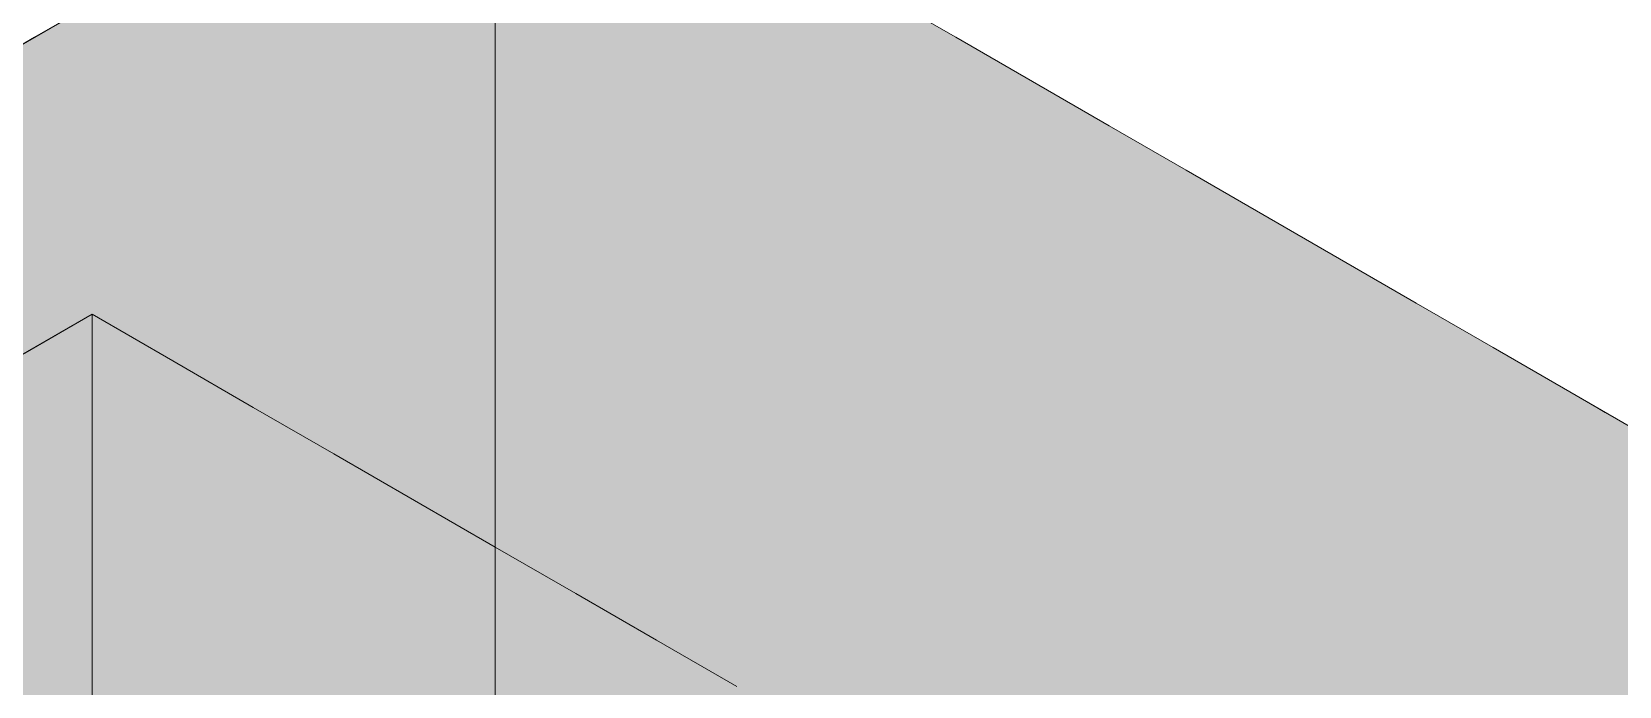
# Model space of a CAD drawing. Header units: metres. Extents: x 349021 to 349543, y 9281040 to 9281959.
# Drawn here: x 349202.922 to 349203.434, y 9281044.95 to 9281045.161 of the extents above; entities that cross this region are included whole.
import ezdxf

# ---------------------------------------------------------------- set-up
doc = ezdxf.new("R2010")
doc.units = ezdxf.units.M
doc.header["$LTSCALE"] = 0.25
doc.layers.add('ISO-3D', color=7, linetype='CONTINUOUS', lineweight=13)
doc.layers.add('ISO-3D-ARISTAS', color=250, linetype='CONTINUOUS', lineweight=13)

msp = doc.modelspace()

# ---------------------------------------------------------------- linework, layer by layer
at = {"layer": 'ISO-3D', "true_color": 0x8e8d88}
for points in [[(349202.98519, 9281045.17), (349202.96354, 9281045.1575), (349202.98519, 9281045.195), (349202.96354, 9281045.1825)], [(349203.02849, 9281045.17), (349203.00684, 9281045.1575), (349203.02849, 9281045.195), (349203.00684, 9281045.1825)], [(349203.07179, 9281045.17), (349203.05014, 9281045.1575), (349203.07179, 9281045.195), (349203.05014, 9281045.1825)], [(349202.96354, 9281045.1575), (349202.94189, 9281045.145), (349202.96354, 9281045.1825), (349202.94189, 9281045.17)], [(349203.00684, 9281045.1575), (349202.98519, 9281045.145), (349203.00684, 9281045.1825), (349202.98519, 9281045.17)], [(349203.05014, 9281045.1575), (349203.02849, 9281045.145), (349203.05014, 9281045.1825), (349203.02849, 9281045.17)], [(349202.94189, 9281045.145), (349202.91623, 9281045.13019), (349202.94189, 9281045.17), (349202.91623, 9281045.15519)], [(349202.98519, 9281045.145), (349202.96354, 9281045.1325), (349202.98519, 9281045.17), (349202.96354, 9281045.1575)], [(349203.02849, 9281045.145), (349203.00684, 9281045.1325), (349203.02849, 9281045.17), (349203.00684, 9281045.1575)], [(349203.07179, 9281045.145), (349203.05014, 9281045.1325), (349203.07179, 9281045.17), (349203.05014, 9281045.1575)], [(349202.96354, 9281045.1325), (349202.94189, 9281045.12), (349202.96354, 9281045.1575), (349202.94189, 9281045.145)], [(349203.00684, 9281045.1325), (349202.98519, 9281045.12), (349203.00684, 9281045.1575), (349202.98519, 9281045.145)], [(349203.05014, 9281045.1325), (349203.02849, 9281045.12), (349203.05014, 9281045.1575), (349203.02849, 9281045.145)], [(349202.94189, 9281045.12), (349202.91623, 9281045.10519), (349202.94189, 9281045.145), (349202.91623, 9281045.13019)], [(349202.98519, 9281045.12), (349202.96354, 9281045.1075), (349202.98519, 9281045.145), (349202.96354, 9281045.1325)], [(349203.02849, 9281045.12), (349203.00684, 9281045.1075), (349203.02849, 9281045.145), (349203.00684, 9281045.1325)], [(349203.07179, 9281045.11605), (349203.05014, 9281045.10355), (349203.07179, 9281045.145), (349203.05014, 9281045.1325)], [(349202.96354, 9281045.1075), (349202.94189, 9281045.095), (349202.96354, 9281045.1325), (349202.94189, 9281045.12)], [(349203.00684, 9281045.1075), (349202.98519, 9281045.095), (349203.00684, 9281045.1325), (349202.98519, 9281045.12)], [(349203.05014, 9281045.10355), (349203.02849, 9281045.09105), (349203.05014, 9281045.1325), (349203.02849, 9281045.12)], [(349202.94189, 9281045.095), (349202.91623, 9281045.08019), (349202.94189, 9281045.12), (349202.91623, 9281045.10519)], [(349202.98519, 9281045.095), (349202.96354, 9281045.0825), (349202.98519, 9281045.12), (349202.96354, 9281045.1075)], [(349203.02849, 9281045.09105), (349203.00684, 9281045.07855), (349203.02849, 9281045.12), (349203.00684, 9281045.1075)], [(349203.07179, 9281045.08711), (349203.05014, 9281045.07461), (349203.07179, 9281045.11605), (349203.05014, 9281045.10355)], [(349202.96354, 9281045.0825), (349202.94189, 9281045.07), (349202.96354, 9281045.1075), (349202.94189, 9281045.095)], [(349203.00684, 9281045.07855), (349202.98519, 9281045.06605), (349203.00684, 9281045.1075), (349202.98519, 9281045.095)], [(349203.05014, 9281045.07461), (349203.02849, 9281045.06211), (349203.05014, 9281045.10355), (349203.02849, 9281045.09105)], [(349202.94189, 9281045.07), (349202.91623, 9281045.05519), (349202.94189, 9281045.095), (349202.91623, 9281045.08019)], [(349202.98519, 9281045.06605), (349202.96354, 9281045.05355), (349202.98519, 9281045.095), (349202.96354, 9281045.0825)], [(349203.02849, 9281045.06211), (349203.00684, 9281045.04961), (349203.02849, 9281045.09105), (349203.00684, 9281045.07855)], [(349203.07179, 9281045.05816), (349203.05014, 9281045.04566), (349203.07179, 9281045.08711), (349203.05014, 9281045.07461)], [(349202.96354, 9281045.05355), (349202.94189, 9281045.04105), (349202.96354, 9281045.0825), (349202.94189, 9281045.07)], [(349203.00684, 9281045.04961), (349202.98519, 9281045.03711), (349203.00684, 9281045.07855), (349202.98519, 9281045.06605)], [(349203.05014, 9281045.04566), (349203.02849, 9281045.03316), (349203.05014, 9281045.07461), (349203.02849, 9281045.06211)], [(349202.98519, 9281045.03711), (349202.96354, 9281045.02461), (349202.98519, 9281045.06605), (349202.96354, 9281045.05355)], [(349203.02849, 9281045.03316), (349203.00684, 9281045.02066), (349203.02849, 9281045.06211), (349203.00684, 9281045.04961)], [(349203.07179, 9281045.02921), (349203.05014, 9281045.01671), (349203.07179, 9281045.05816), (349203.05014, 9281045.04566)], [(349202.96354, 9281045.02461), (349202.94189, 9281045.01211), (349202.96354, 9281045.05355), (349202.94189, 9281045.04105)], [(349203.00684, 9281045.02066), (349202.98519, 9281045.00816), (349203.00684, 9281045.04961), (349202.98519, 9281045.03711)], [(349203.05014, 9281045.01671), (349203.02849, 9281045.00421), (349203.05014, 9281045.04566), (349203.02849, 9281045.03316)], [(349202.98519, 9281045.00816), (349202.96354, 9281044.99566), (349202.98519, 9281045.03711), (349202.96354, 9281045.02461)], [(349203.02849, 9281045.00421), (349203.00684, 9281044.99171), (349203.02849, 9281045.03316), (349203.00684, 9281045.02066)], [(349203.07179, 9281045.00026), (349203.05014, 9281044.98776), (349203.07179, 9281045.02921), (349203.05014, 9281045.01671)], [(349202.96354, 9281044.99566), (349202.94189, 9281044.98316), (349202.96354, 9281045.02461), (349202.94189, 9281045.01211)], [(349203.00684, 9281044.99171), (349202.98519, 9281044.97921), (349203.00684, 9281045.02066), (349202.98519, 9281045.00816)], [(349203.05014, 9281044.98776), (349203.02849, 9281044.97526), (349203.05014, 9281045.01671), (349203.02849, 9281045.00421)], [(349202.98519, 9281044.97921), (349202.96354, 9281044.96671), (349202.98519, 9281045.00816), (349202.96354, 9281044.99566)], [(349203.02849, 9281044.97526), (349203.00684, 9281044.96276), (349203.02849, 9281045.00421), (349203.00684, 9281044.99171)], [(349203.07179, 9281044.97132), (349203.05014, 9281044.95882), (349203.07179, 9281045.00026), (349203.05014, 9281044.98776)], [(349202.96354, 9281044.96671), (349202.94189, 9281044.95421), (349202.96354, 9281044.99566), (349202.94189, 9281044.98316)], [(349203.00684, 9281044.96276), (349202.98519, 9281044.95026), (349203.00684, 9281044.99171), (349202.98519, 9281044.97921)], [(349203.05014, 9281044.95882), (349203.02849, 9281044.94632), (349203.05014, 9281044.98776), (349203.02849, 9281044.97526)], [(349202.98519, 9281044.95026), (349202.96354, 9281044.93776), (349202.98519, 9281044.97921), (349202.96354, 9281044.96671)], [(349203.02849, 9281044.94632), (349203.00684, 9281044.93382), (349203.02849, 9281044.97526), (349203.00684, 9281044.96276)], [(349203.07179, 9281044.94237), (349203.05014, 9281044.92987), (349203.07179, 9281044.97132), (349203.05014, 9281044.95882)], [(349202.96354, 9281044.93776), (349202.94189, 9281044.92526), (349202.96354, 9281044.96671), (349202.94189, 9281044.95421)], [(349203.00684, 9281044.93382), (349202.98519, 9281044.92132), (349203.00684, 9281044.96276), (349202.98519, 9281044.95026)], [(349203.05014, 9281044.92987), (349203.02849, 9281044.91737), (349203.05014, 9281044.95882), (349203.02849, 9281044.94632)], [(349202.98519, 9281044.92132), (349202.96354, 9281044.90882), (349202.98519, 9281044.95026), (349202.96354, 9281044.93776)]]:
    msp.add_solid(points, dxfattribs=at)
at = {"layer": 'ISO-3D', "true_color": 0x9e9d98}
for points in [[(349203.09654, 9281045.15571), (349203.07179, 9281045.17), (349203.09654, 9281045.18071), (349203.07179, 9281045.195)], [(349203.14603, 9281045.15214), (349203.12128, 9281045.16643), (349203.14603, 9281045.17714), (349203.12128, 9281045.19143)], [(349203.19551, 9281045.14857), (349203.17077, 9281045.16286), (349203.19551, 9281045.17357), (349203.17077, 9281045.18786)], [(349203.12128, 9281045.14143), (349203.09654, 9281045.15571), (349203.12128, 9281045.16643), (349203.09654, 9281045.18071)], [(349203.17077, 9281045.13786), (349203.14603, 9281045.15214), (349203.17077, 9281045.16286), (349203.14603, 9281045.17714)], [(349203.09654, 9281045.13071), (349203.07179, 9281045.145), (349203.09654, 9281045.15571), (349203.07179, 9281045.17)], [(349203.22026, 9281045.13429), (349203.19551, 9281045.14857), (349203.22026, 9281045.15929), (349203.19551, 9281045.17357)], [(349203.14603, 9281045.12714), (349203.12128, 9281045.14143), (349203.14603, 9281045.15214), (349203.12128, 9281045.16643)], [(349203.19551, 9281045.12357), (349203.17077, 9281045.13786), (349203.19551, 9281045.14857), (349203.17077, 9281045.16286)], [(349203.245, 9281045.12), (349203.22026, 9281045.13429), (349203.245, 9281045.145), (349203.22026, 9281045.15929)], [(349203.12128, 9281045.11643), (349203.09654, 9281045.13071), (349203.12128, 9281045.14143), (349203.09654, 9281045.15571)], [(349203.17077, 9281045.11286), (349203.14603, 9281045.12714), (349203.17077, 9281045.13786), (349203.14603, 9281045.15214)], [(349203.22026, 9281045.10929), (349203.19551, 9281045.12357), (349203.22026, 9281045.13429), (349203.19551, 9281045.14857)], [(349203.09654, 9281045.10177), (349203.07179, 9281045.11605), (349203.09654, 9281045.13071), (349203.07179, 9281045.145)], [(349203.26974, 9281045.10571), (349203.245, 9281045.12), (349203.26974, 9281045.13071), (349203.245, 9281045.145)], [(349203.14603, 9281045.10214), (349203.12128, 9281045.11643), (349203.14603, 9281045.12714), (349203.12128, 9281045.14143)], [(349203.19551, 9281045.09857), (349203.17077, 9281045.11286), (349203.19551, 9281045.12357), (349203.17077, 9281045.13786)], [(349203.245, 9281045.095), (349203.22026, 9281045.10929), (349203.245, 9281045.12), (349203.22026, 9281045.13429)], [(349203.12128, 9281045.08748), (349203.09654, 9281045.10177), (349203.12128, 9281045.11643), (349203.09654, 9281045.13071)], [(349203.29449, 9281045.09143), (349203.26974, 9281045.10571), (349203.29449, 9281045.11643), (349203.26974, 9281045.13071)], [(349203.17077, 9281045.08786), (349203.14603, 9281045.10214), (349203.17077, 9281045.11286), (349203.14603, 9281045.12714)], [(349203.22026, 9281045.08429), (349203.19551, 9281045.09857), (349203.22026, 9281045.10929), (349203.19551, 9281045.12357)], [(349203.26974, 9281045.08071), (349203.245, 9281045.095), (349203.26974, 9281045.10571), (349203.245, 9281045.12)], [(349203.09654, 9281045.07282), (349203.07179, 9281045.08711), (349203.09654, 9281045.10177), (349203.07179, 9281045.11605)], [(349203.14603, 9281045.0732), (349203.12128, 9281045.08748), (349203.14603, 9281045.10214), (349203.12128, 9281045.11643)], [(349203.19551, 9281045.07357), (349203.17077, 9281045.08786), (349203.19551, 9281045.09857), (349203.17077, 9281045.11286)], [(349203.31923, 9281045.07714), (349203.29449, 9281045.09143), (349203.31923, 9281045.10214), (349203.29449, 9281045.11643)], [(349203.245, 9281045.07), (349203.22026, 9281045.08429), (349203.245, 9281045.095), (349203.22026, 9281045.10929)], [(349203.29449, 9281045.06643), (349203.26974, 9281045.08071), (349203.29449, 9281045.09143), (349203.26974, 9281045.10571)], [(349203.12128, 9281045.05853), (349203.09654, 9281045.07282), (349203.12128, 9281045.08748), (349203.09654, 9281045.10177)], [(349203.17077, 9281045.05891), (349203.14603, 9281045.0732), (349203.17077, 9281045.08786), (349203.14603, 9281045.10214)], [(349203.22026, 9281045.05929), (349203.19551, 9281045.07357), (349203.22026, 9281045.08429), (349203.19551, 9281045.09857)], [(349203.34397, 9281045.06286), (349203.31923, 9281045.07714), (349203.34397, 9281045.08786), (349203.31923, 9281045.10214)], [(349203.26974, 9281045.05571), (349203.245, 9281045.07), (349203.26974, 9281045.08071), (349203.245, 9281045.095)], [(349203.09654, 9281045.04387), (349203.07179, 9281045.05816), (349203.09654, 9281045.07282), (349203.07179, 9281045.08711)], [(349203.14603, 9281045.04425), (349203.12128, 9281045.05853), (349203.14603, 9281045.0732), (349203.12128, 9281045.08748)], [(349203.19551, 9281045.04462), (349203.17077, 9281045.05891), (349203.19551, 9281045.07357), (349203.17077, 9281045.08786)], [(349203.31923, 9281045.05214), (349203.29449, 9281045.06643), (349203.31923, 9281045.07714), (349203.29449, 9281045.09143)], [(349203.36872, 9281045.04857), (349203.34397, 9281045.06286), (349203.36872, 9281045.07357), (349203.34397, 9281045.08786)], [(349203.245, 9281045.045), (349203.22026, 9281045.05929), (349203.245, 9281045.07), (349203.22026, 9281045.08429)], [(349203.29449, 9281045.04143), (349203.26974, 9281045.05571), (349203.29449, 9281045.06643), (349203.26974, 9281045.08071)], [(349203.34397, 9281045.03786), (349203.31923, 9281045.05214), (349203.34397, 9281045.06286), (349203.31923, 9281045.07714)], [(349203.12128, 9281045.02959), (349203.09654, 9281045.04387), (349203.12128, 9281045.05853), (349203.09654, 9281045.07282)], [(349203.17077, 9281045.02996), (349203.14603, 9281045.04425), (349203.17077, 9281045.05891), (349203.14603, 9281045.0732)], [(349203.22026, 9281045.03034), (349203.19551, 9281045.04462), (349203.22026, 9281045.05929), (349203.19551, 9281045.07357)], [(349203.39346, 9281045.03429), (349203.36872, 9281045.04857), (349203.39346, 9281045.05929), (349203.36872, 9281045.07357)], [(349202.96787, 9281045.0369), (349202.94189, 9281045.0519), (349202.96787, 9281045.055), (349202.94189, 9281045.07)], [(349203.26974, 9281045.03071), (349203.245, 9281045.045), (349203.26974, 9281045.05571), (349203.245, 9281045.07)], [(349203.31923, 9281045.02714), (349203.29449, 9281045.04143), (349203.31923, 9281045.05214), (349203.29449, 9281045.06643)], [(349203.36872, 9281045.02357), (349203.34397, 9281045.03786), (349203.36872, 9281045.04857), (349203.34397, 9281045.06286)], [(349203.09654, 9281045.01492), (349203.07179, 9281045.02921), (349203.09654, 9281045.04387), (349203.07179, 9281045.05816)], [(349203.14603, 9281045.0153), (349203.12128, 9281045.02959), (349203.14603, 9281045.04425), (349203.12128, 9281045.05853)], [(349203.19551, 9281045.01568), (349203.17077, 9281045.02996), (349203.19551, 9281045.04462), (349203.17077, 9281045.05891)], [(349203.245, 9281045.01605), (349203.22026, 9281045.03034), (349203.245, 9281045.045), (349203.22026, 9281045.05929)], [(349203.41821, 9281045.02), (349203.39346, 9281045.03429), (349203.41821, 9281045.045), (349203.39346, 9281045.05929)], [(349202.96787, 9281045.0096), (349202.94189, 9281045.0246), (349202.96787, 9281045.0369), (349202.94189, 9281045.0519)], [(349202.99385, 9281045.0219), (349202.96787, 9281045.0369), (349202.99385, 9281045.04), (349202.96787, 9281045.055)], [(349203.29449, 9281045.01643), (349203.26974, 9281045.03071), (349203.29449, 9281045.04143), (349203.26974, 9281045.05571)], [(349203.34397, 9281045.01286), (349203.31923, 9281045.02714), (349203.34397, 9281045.03786), (349203.31923, 9281045.05214)], [(349203.39346, 9281045.00929), (349203.36872, 9281045.02357), (349203.39346, 9281045.03429), (349203.36872, 9281045.04857)], [(349203.12128, 9281045.00064), (349203.09654, 9281045.01492), (349203.12128, 9281045.02959), (349203.09654, 9281045.04387)], [(349203.17077, 9281045.00102), (349203.14603, 9281045.0153), (349203.17077, 9281045.02996), (349203.14603, 9281045.04425)], [(349203.22026, 9281045.00139), (349203.19551, 9281045.01568), (349203.22026, 9281045.03034), (349203.19551, 9281045.04462)], [(349203.26974, 9281045.00177), (349203.245, 9281045.01605), (349203.26974, 9281045.03071), (349203.245, 9281045.045)], [(349203.31923, 9281045.00214), (349203.29449, 9281045.01643), (349203.31923, 9281045.02714), (349203.29449, 9281045.04143)], [(349203.44346, 9281045.00542), (349203.41821, 9281045.02), (349203.44346, 9281045.03042), (349203.41821, 9281045.045)], [(349202.99385, 9281044.9946), (349202.96787, 9281045.0096), (349202.99385, 9281045.0219), (349202.96787, 9281045.0369)], [(349203.01983, 9281045.0069), (349202.99385, 9281045.0219), (349203.01983, 9281045.025), (349202.99385, 9281045.04)], [(349203.36872, 9281044.99857), (349203.34397, 9281045.01286), (349203.36872, 9281045.02357), (349203.34397, 9281045.03786)], [(349203.29449, 9281044.98748), (349203.26974, 9281045.00177), (349203.29449, 9281045.01643), (349203.26974, 9281045.03071)], [(349203.41821, 9281044.995), (349203.39346, 9281045.00929), (349203.41821, 9281045.02), (349203.39346, 9281045.03429)], [(349203.09654, 9281044.98598), (349203.07179, 9281045.00026), (349203.09654, 9281045.01492), (349203.07179, 9281045.02921)], [(349203.14603, 9281044.98635), (349203.12128, 9281045.00064), (349203.14603, 9281045.0153), (349203.12128, 9281045.02959)], [(349203.19551, 9281044.98673), (349203.17077, 9281045.00102), (349203.19551, 9281045.01568), (349203.17077, 9281045.02996)], [(349203.245, 9281044.98711), (349203.22026, 9281045.00139), (349203.245, 9281045.01605), (349203.22026, 9281045.03034)], [(349203.34397, 9281044.98786), (349203.31923, 9281045.00214), (349203.34397, 9281045.01286), (349203.31923, 9281045.02714)], [(349202.96787, 9281044.9823), (349202.94189, 9281044.9973), (349202.96787, 9281045.0096), (349202.94189, 9281045.0246)], [(349203.01983, 9281044.9796), (349202.99385, 9281044.9946), (349203.01983, 9281045.0069), (349202.99385, 9281045.0219)], [(349203.04581, 9281044.9919), (349203.01983, 9281045.0069), (349203.04581, 9281045.01), (349203.01983, 9281045.025)], [(349203.39346, 9281044.98429), (349203.36872, 9281044.99857), (349203.39346, 9281045.00929), (349203.36872, 9281045.02357)], [(349203.17077, 9281044.97207), (349203.14603, 9281044.98635), (349203.17077, 9281045.00102), (349203.14603, 9281045.0153)], [(349203.22026, 9281044.97244), (349203.19551, 9281044.98673), (349203.22026, 9281045.00139), (349203.19551, 9281045.01568)], [(349203.26974, 9281044.97282), (349203.245, 9281044.98711), (349203.26974, 9281045.00177), (349203.245, 9281045.01605)], [(349203.31923, 9281044.9732), (349203.29449, 9281044.98748), (349203.31923, 9281045.00214), (349203.29449, 9281045.01643)], [(349203.44346, 9281044.98042), (349203.41821, 9281044.995), (349203.44346, 9281045.00542), (349203.41821, 9281045.02)], [(349203.12128, 9281044.97169), (349203.09654, 9281044.98598), (349203.12128, 9281045.00064), (349203.09654, 9281045.01492)], [(349203.36872, 9281044.97357), (349203.34397, 9281044.98786), (349203.36872, 9281044.99857), (349203.34397, 9281045.01286)], [(349202.99385, 9281044.9673), (349202.96787, 9281044.9823), (349202.99385, 9281044.9946), (349202.96787, 9281045.0096)], [(349203.04581, 9281044.9646), (349203.01983, 9281044.9796), (349203.04581, 9281044.9919), (349203.01983, 9281045.0069)], [(349203.07179, 9281044.9769), (349203.04581, 9281044.9919), (349203.07179, 9281044.995), (349203.04581, 9281045.01)], [(349203.41821, 9281044.97), (349203.39346, 9281044.98429), (349203.41821, 9281044.995), (349203.39346, 9281045.00929)], [(349203.09654, 9281044.95703), (349203.07179, 9281044.97132), (349203.09654, 9281044.98598), (349203.07179, 9281045.00026)], [(349203.14603, 9281044.95741), (349203.12128, 9281044.97169), (349203.14603, 9281044.98635), (349203.12128, 9281045.00064)], [(349203.19551, 9281044.95778), (349203.17077, 9281044.97207), (349203.19551, 9281044.98673), (349203.17077, 9281045.00102)], [(349203.245, 9281044.95816), (349203.22026, 9281044.97244), (349203.245, 9281044.98711), (349203.22026, 9281045.00139)], [(349203.29449, 9281044.95853), (349203.26974, 9281044.97282), (349203.29449, 9281044.98748), (349203.26974, 9281045.00177)], [(349203.34397, 9281044.95891), (349203.31923, 9281044.9732), (349203.34397, 9281044.98786), (349203.31923, 9281045.00214)], [(349202.96787, 9281044.955), (349202.94189, 9281044.97), (349202.96787, 9281044.9823), (349202.94189, 9281044.9973)], [(349203.09778, 9281044.9619), (349203.07179, 9281044.9769), (349203.09778, 9281044.98), (349203.07179, 9281044.995)], [(349203.39346, 9281044.95929), (349203.36872, 9281044.97357), (349203.39346, 9281044.98429), (349203.36872, 9281044.99857)], [(349203.44346, 9281044.95542), (349203.41821, 9281044.97), (349203.44346, 9281044.98042), (349203.41821, 9281044.995)], [(349203.01983, 9281044.9523), (349202.99385, 9281044.9673), (349203.01983, 9281044.9796), (349202.99385, 9281044.9946)], [(349203.07179, 9281044.9496), (349203.04581, 9281044.9646), (349203.07179, 9281044.9769), (349203.04581, 9281044.9919)], [(349203.12128, 9281044.94274), (349203.09654, 9281044.95703), (349203.12128, 9281044.97169), (349203.09654, 9281044.98598)], [(349203.17077, 9281044.94312), (349203.14603, 9281044.95741), (349203.17077, 9281044.97207), (349203.14603, 9281044.98635)], [(349203.22026, 9281044.9435), (349203.19551, 9281044.95778), (349203.22026, 9281044.97244), (349203.19551, 9281044.98673)], [(349203.26974, 9281044.94387), (349203.245, 9281044.95816), (349203.26974, 9281044.97282), (349203.245, 9281044.98711)], [(349203.31923, 9281044.94425), (349203.29449, 9281044.95853), (349203.31923, 9281044.9732), (349203.29449, 9281044.98748)], [(349203.36872, 9281044.94462), (349203.34397, 9281044.95891), (349203.36872, 9281044.97357), (349203.34397, 9281044.98786)], [(349202.99385, 9281044.94), (349202.96787, 9281044.955), (349202.99385, 9281044.9673), (349202.96787, 9281044.9823)], [(349203.04581, 9281044.9373), (349203.01983, 9281044.9523), (349203.04581, 9281044.9646), (349203.01983, 9281044.9796)], [(349203.12376, 9281044.9469), (349203.09778, 9281044.9619), (349203.12376, 9281044.965), (349203.09778, 9281044.98)], [(349203.41821, 9281044.945), (349203.39346, 9281044.95929), (349203.41821, 9281044.97), (349203.39346, 9281044.98429)], [(349203.09778, 9281044.9346), (349203.07179, 9281044.9496), (349203.09778, 9281044.9619), (349203.07179, 9281044.9769)], [(349202.96787, 9281044.92687), (349202.94189, 9281044.94187), (349202.96787, 9281044.955), (349202.94189, 9281044.97)], [(349203.09654, 9281044.92808), (349203.07179, 9281044.94237), (349203.09654, 9281044.95703), (349203.07179, 9281044.97132)], [(349203.14603, 9281044.92846), (349203.12128, 9281044.94274), (349203.14603, 9281044.95741), (349203.12128, 9281044.97169)], [(349203.19551, 9281044.92883), (349203.17077, 9281044.94312), (349203.19551, 9281044.95778), (349203.17077, 9281044.97207)], [(349203.245, 9281044.92921), (349203.22026, 9281044.9435), (349203.245, 9281044.95816), (349203.22026, 9281044.97244)], [(349203.29449, 9281044.92959), (349203.26974, 9281044.94387), (349203.29449, 9281044.95853), (349203.26974, 9281044.97282)], [(349203.34397, 9281044.92996), (349203.31923, 9281044.94425), (349203.34397, 9281044.95891), (349203.31923, 9281044.9732)], [(349203.39346, 9281044.93034), (349203.36872, 9281044.94462), (349203.39346, 9281044.95929), (349203.36872, 9281044.97357)], [(349203.44346, 9281044.93042), (349203.41821, 9281044.945), (349203.44346, 9281044.95542), (349203.41821, 9281044.97)], [(349203.01983, 9281044.925), (349202.99385, 9281044.94), (349203.01983, 9281044.9523), (349202.99385, 9281044.9673)], [(349203.07179, 9281044.9223), (349203.04581, 9281044.9373), (349203.07179, 9281044.9496), (349203.04581, 9281044.9646)], [(349203.14974, 9281044.9319), (349203.12376, 9281044.9469), (349203.14974, 9281044.95), (349203.12376, 9281044.965)], [(349203.12376, 9281044.9196), (349203.09778, 9281044.9346), (349203.12376, 9281044.9469), (349203.09778, 9281044.9619)], [(349203.36872, 9281044.91568), (349203.34397, 9281044.92996), (349203.36872, 9281044.94462), (349203.34397, 9281044.95891)], [(349203.41821, 9281044.91605), (349203.39346, 9281044.93034), (349203.41821, 9281044.945), (349203.39346, 9281044.95929)], [(349202.99385, 9281044.91187), (349202.96787, 9281044.92687), (349202.99385, 9281044.94), (349202.96787, 9281044.955)], [(349203.12128, 9281044.9138), (349203.09654, 9281044.92808), (349203.12128, 9281044.94274), (349203.09654, 9281044.95703)], [(349203.17077, 9281044.91417), (349203.14603, 9281044.92846), (349203.17077, 9281044.94312), (349203.14603, 9281044.95741)], [(349203.22026, 9281044.91455), (349203.19551, 9281044.92883), (349203.22026, 9281044.9435), (349203.19551, 9281044.95778)], [(349203.26974, 9281044.91492), (349203.245, 9281044.92921), (349203.26974, 9281044.94387), (349203.245, 9281044.95816)], [(349203.31923, 9281044.9153), (349203.29449, 9281044.92959), (349203.31923, 9281044.94425), (349203.29449, 9281044.95853)], [(349203.04581, 9281044.91), (349203.01983, 9281044.925), (349203.04581, 9281044.9373), (349203.01983, 9281044.9523)]]:
    msp.add_solid(points, dxfattribs=at)
at = {"layer": 'ISO-3D', "true_color": 0xb0aea8}
for points in [[(349202.99756, 9281045.17357), (349202.97282, 9281045.15929), (349202.97282, 9281045.18786), (349202.94808, 9281045.17357)], [(349203.04705, 9281045.17357), (349203.02231, 9281045.15929), (349203.02231, 9281045.18786), (349202.99756, 9281045.17357)], [(349203.09654, 9281045.17357), (349203.07179, 9281045.15929), (349203.07179, 9281045.18786), (349203.04705, 9281045.17357)], [(349203.14603, 9281045.17357), (349203.12128, 9281045.15929), (349203.12128, 9281045.18786), (349203.09654, 9281045.17357)], [(349203.19551, 9281045.17357), (349203.17077, 9281045.15929), (349203.17077, 9281045.18786), (349203.14603, 9281045.17357)], [(349202.97282, 9281045.15929), (349202.94808, 9281045.145), (349202.94808, 9281045.17357), (349202.92333, 9281045.15929)], [(349203.02231, 9281045.15929), (349202.99756, 9281045.145), (349202.99756, 9281045.17357), (349202.97282, 9281045.15929)], [(349203.07179, 9281045.15929), (349203.04705, 9281045.145), (349203.04705, 9281045.17357), (349203.02231, 9281045.15929)], [(349203.12128, 9281045.15929), (349203.09654, 9281045.145), (349203.09654, 9281045.17357), (349203.07179, 9281045.15929)], [(349203.17077, 9281045.15929), (349203.14603, 9281045.145), (349203.14603, 9281045.17357), (349203.12128, 9281045.15929)], [(349203.22026, 9281045.15929), (349203.19551, 9281045.145), (349203.19551, 9281045.17357), (349203.17077, 9281045.15929)], [(349202.94808, 9281045.145), (349202.92333, 9281045.13071), (349202.92333, 9281045.15929), (349202.89859, 9281045.145)], [(349202.99756, 9281045.145), (349202.97282, 9281045.13071), (349202.97282, 9281045.15929), (349202.94808, 9281045.145)], [(349203.04705, 9281045.145), (349203.02231, 9281045.13071), (349203.02231, 9281045.15929), (349202.99756, 9281045.145)], [(349203.09654, 9281045.145), (349203.07179, 9281045.13071), (349203.07179, 9281045.15929), (349203.04705, 9281045.145)], [(349203.14603, 9281045.145), (349203.12128, 9281045.13071), (349203.12128, 9281045.15929), (349203.09654, 9281045.145)], [(349203.19551, 9281045.145), (349203.17077, 9281045.13071), (349203.17077, 9281045.15929), (349203.14603, 9281045.145)], [(349203.245, 9281045.145), (349203.22026, 9281045.13071), (349203.22026, 9281045.15929), (349203.19551, 9281045.145)], [(349202.92333, 9281045.13071), (349202.91467, 9281045.12571), (349202.89859, 9281045.145), (349202.88993, 9281045.14)], [(349202.97282, 9281045.13071), (349202.94808, 9281045.11643), (349202.94808, 9281045.145), (349202.92333, 9281045.13071)], [(349203.02231, 9281045.13071), (349202.99756, 9281045.11643), (349202.99756, 9281045.145), (349202.97282, 9281045.13071)], [(349203.07179, 9281045.13071), (349203.04705, 9281045.11643), (349203.04705, 9281045.145), (349203.02231, 9281045.13071)], [(349203.12128, 9281045.13071), (349203.09654, 9281045.11643), (349203.09654, 9281045.145), (349203.07179, 9281045.13071)], [(349203.17077, 9281045.13071), (349203.14603, 9281045.11643), (349203.14603, 9281045.145), (349203.12128, 9281045.13071)], [(349203.22026, 9281045.13071), (349203.19551, 9281045.11643), (349203.19551, 9281045.145), (349203.17077, 9281045.13071)], [(349203.26974, 9281045.13071), (349203.245, 9281045.11643), (349203.245, 9281045.145), (349203.22026, 9281045.13071)], [(349202.94808, 9281045.11643), (349202.93942, 9281045.11143), (349202.92333, 9281045.13071), (349202.91467, 9281045.12571)], [(349202.99756, 9281045.11643), (349202.97282, 9281045.10214), (349202.97282, 9281045.13071), (349202.94808, 9281045.11643)], [(349203.04705, 9281045.11643), (349203.02231, 9281045.10214), (349203.02231, 9281045.13071), (349202.99756, 9281045.11643)], [(349203.09654, 9281045.11643), (349203.07179, 9281045.10214), (349203.07179, 9281045.13071), (349203.04705, 9281045.11643)], [(349203.14603, 9281045.11643), (349203.12128, 9281045.10214), (349203.12128, 9281045.13071), (349203.09654, 9281045.11643)], [(349203.19551, 9281045.11643), (349203.17077, 9281045.10214), (349203.17077, 9281045.13071), (349203.14603, 9281045.11643)], [(349203.245, 9281045.11643), (349203.22026, 9281045.10214), (349203.22026, 9281045.13071), (349203.19551, 9281045.11643)], [(349203.29449, 9281045.11643), (349203.26974, 9281045.10214), (349203.26974, 9281045.13071), (349203.245, 9281045.11643)], [(349202.93667, 9281045.10984), (349202.92154, 9281045.10111), (349202.91192, 9281045.12413), (349202.8968, 9281045.1154)], [(349202.93942, 9281045.11143), (349202.93667, 9281045.10984), (349202.91467, 9281045.12571), (349202.91192, 9281045.12413)], [(349202.97282, 9281045.10214), (349202.96416, 9281045.09714), (349202.94808, 9281045.11643), (349202.93942, 9281045.11143)], [(349203.02231, 9281045.10214), (349202.99756, 9281045.08786), (349202.99756, 9281045.11643), (349202.97282, 9281045.10214)], [(349203.07179, 9281045.10214), (349203.04705, 9281045.08786), (349203.04705, 9281045.11643), (349203.02231, 9281045.10214)], [(349203.12128, 9281045.10214), (349203.09654, 9281045.08786), (349203.09654, 9281045.11643), (349203.07179, 9281045.10214)], [(349203.17077, 9281045.10214), (349203.14603, 9281045.08786), (349203.14603, 9281045.11643), (349203.12128, 9281045.10214)], [(349203.22026, 9281045.10214), (349203.19551, 9281045.08786), (349203.19551, 9281045.11643), (349203.17077, 9281045.10214)], [(349203.26974, 9281045.10214), (349203.245, 9281045.08786), (349203.245, 9281045.11643), (349203.22026, 9281045.10214)], [(349203.31923, 9281045.10214), (349203.29449, 9281045.08786), (349203.29449, 9281045.11643), (349203.26974, 9281045.10214)], [(349202.96141, 9281045.09556), (349202.94629, 9281045.08682), (349202.93667, 9281045.10984), (349202.92154, 9281045.10111)], [(349202.96416, 9281045.09714), (349202.96141, 9281045.09556), (349202.93942, 9281045.11143), (349202.93667, 9281045.10984)], [(349202.94629, 9281045.08682), (349202.93116, 9281045.07809), (349202.92154, 9281045.10111), (349202.90642, 9281045.09238)], [(349202.9889, 9281045.08286), (349202.98615, 9281045.08127), (349202.96416, 9281045.09714), (349202.96141, 9281045.09556)], [(349202.99756, 9281045.08786), (349202.9889, 9281045.08286), (349202.97282, 9281045.10214), (349202.96416, 9281045.09714)], [(349203.04705, 9281045.08786), (349203.02231, 9281045.07357), (349203.02231, 9281045.10214), (349202.99756, 9281045.08786)], [(349203.09654, 9281045.08786), (349203.07179, 9281045.07357), (349203.07179, 9281045.10214), (349203.04705, 9281045.08786)], [(349203.14603, 9281045.08786), (349203.12128, 9281045.07357), (349203.12128, 9281045.10214), (349203.09654, 9281045.08786)], [(349203.19551, 9281045.08786), (349203.17077, 9281045.07357), (349203.17077, 9281045.10214), (349203.14603, 9281045.08786)], [(349203.245, 9281045.08786), (349203.22026, 9281045.07357), (349203.22026, 9281045.10214), (349203.19551, 9281045.08786)], [(349203.29449, 9281045.08786), (349203.26974, 9281045.07357), (349203.26974, 9281045.10214), (349203.245, 9281045.08786)], [(349203.34397, 9281045.08786), (349203.31923, 9281045.07357), (349203.31923, 9281045.10214), (349203.29449, 9281045.08786)], [(349202.93116, 9281045.07809), (349202.90626, 9281045.06372), (349202.90642, 9281045.09238), (349202.88152, 9281045.078)], [(349202.98615, 9281045.08127), (349202.97103, 9281045.07254), (349202.96141, 9281045.09556), (349202.94629, 9281045.08682)], [(349202.97103, 9281045.07254), (349202.95591, 9281045.06381), (349202.94629, 9281045.08682), (349202.93116, 9281045.07809)], [(349203.02231, 9281045.07357), (349203.01365, 9281045.06857), (349202.99756, 9281045.08786), (349202.9889, 9281045.08286)], [(349203.07179, 9281045.07357), (349203.04705, 9281045.05929), (349203.04705, 9281045.08786), (349203.02231, 9281045.07357)], [(349203.12128, 9281045.07357), (349203.09654, 9281045.05929), (349203.09654, 9281045.08786), (349203.07179, 9281045.07357)], [(349203.17077, 9281045.07357), (349203.14603, 9281045.05929), (349203.14603, 9281045.08786), (349203.12128, 9281045.07357)], [(349203.22026, 9281045.07357), (349203.19551, 9281045.05929), (349203.19551, 9281045.08786), (349203.17077, 9281045.07357)], [(349203.26974, 9281045.07357), (349203.245, 9281045.05929), (349203.245, 9281045.08786), (349203.22026, 9281045.07357)], [(349203.31923, 9281045.07357), (349203.29449, 9281045.05929), (349203.29449, 9281045.08786), (349203.26974, 9281045.07357)], [(349203.36872, 9281045.07357), (349203.34397, 9281045.05929), (349203.34397, 9281045.08786), (349203.31923, 9281045.07357)], [(349203.01365, 9281045.06857), (349203.0109, 9281045.06698), (349202.9889, 9281045.08286), (349202.98615, 9281045.08127)], [(349202.95591, 9281045.06381), (349202.93101, 9281045.04943), (349202.93116, 9281045.07809), (349202.90626, 9281045.06372)], [(349203.0109, 9281045.06698), (349202.99577, 9281045.05825), (349202.98615, 9281045.08127), (349202.97103, 9281045.07254)], [(349202.99577, 9281045.05825), (349202.98065, 9281045.04952), (349202.97103, 9281045.07254), (349202.95591, 9281045.06381)], [(349203.04705, 9281045.05929), (349203.03839, 9281045.05429), (349203.02231, 9281045.07357), (349203.01365, 9281045.06857)], [(349203.09654, 9281045.05929), (349203.07179, 9281045.045), (349203.07179, 9281045.07357), (349203.04705, 9281045.05929)], [(349203.14603, 9281045.05929), (349203.12128, 9281045.045), (349203.12128, 9281045.07357), (349203.09654, 9281045.05929)], [(349203.19551, 9281045.05929), (349203.17077, 9281045.045), (349203.17077, 9281045.07357), (349203.14603, 9281045.05929)], [(349203.245, 9281045.05929), (349203.22026, 9281045.045), (349203.22026, 9281045.07357), (349203.19551, 9281045.05929)], [(349203.29449, 9281045.05929), (349203.26974, 9281045.045), (349203.26974, 9281045.07357), (349203.245, 9281045.05929)], [(349203.34397, 9281045.05929), (349203.31923, 9281045.045), (349203.31923, 9281045.07357), (349203.29449, 9281045.05929)], [(349203.39346, 9281045.05929), (349203.36872, 9281045.045), (349203.36872, 9281045.07357), (349203.34397, 9281045.05929)], [(349202.96787, 9281045.055), (349202.94622, 9281045.0425), (349202.94189, 9281045.07), (349202.92024, 9281045.0575)], [(349203.03564, 9281045.0527), (349203.02052, 9281045.04397), (349203.0109, 9281045.06698), (349202.99577, 9281045.05825)], [(349203.03839, 9281045.05429), (349203.03564, 9281045.0527), (349203.01365, 9281045.06857), (349203.0109, 9281045.06698)], [(349202.93101, 9281045.04943), (349202.90611, 9281045.03505), (349202.90626, 9281045.06372), (349202.88136, 9281045.04934)], [(349202.98065, 9281045.04952), (349202.95575, 9281045.03515), (349202.95591, 9281045.06381), (349202.93101, 9281045.04943)], [(349202.94622, 9281045.0425), (349202.92457, 9281045.03), (349202.92024, 9281045.0575), (349202.89859, 9281045.045)], [(349203.02052, 9281045.04397), (349203.0054, 9281045.03524), (349202.99577, 9281045.05825), (349202.98065, 9281045.04952)], [(349203.07179, 9281045.045), (349203.06313, 9281045.04), (349203.04705, 9281045.05929), (349203.03839, 9281045.05429)], [(349203.12128, 9281045.045), (349203.09654, 9281045.03071), (349203.09654, 9281045.05929), (349203.07179, 9281045.045)], [(349203.17077, 9281045.045), (349203.14603, 9281045.03071), (349203.14603, 9281045.05929), (349203.12128, 9281045.045)], [(349203.22026, 9281045.045), (349203.19551, 9281045.03071), (349203.19551, 9281045.05929), (349203.17077, 9281045.045)], [(349203.26974, 9281045.045), (349203.245, 9281045.03071), (349203.245, 9281045.05929), (349203.22026, 9281045.045)], [(349203.31923, 9281045.045), (349203.29449, 9281045.03071), (349203.29449, 9281045.05929), (349203.26974, 9281045.045)], [(349203.36872, 9281045.045), (349203.34397, 9281045.03071), (349203.34397, 9281045.05929), (349203.31923, 9281045.045)], [(349203.41821, 9281045.045), (349203.39346, 9281045.03071), (349203.39346, 9281045.05929), (349203.36872, 9281045.045)], [(349202.99385, 9281045.04), (349202.9722, 9281045.0275), (349202.96787, 9281045.055), (349202.94622, 9281045.0425)], [(349203.06039, 9281045.03841), (349203.04526, 9281045.02968), (349203.03564, 9281045.0527), (349203.02052, 9281045.04397)], [(349203.06313, 9281045.04), (349203.06039, 9281045.03841), (349203.03839, 9281045.05429), (349203.03564, 9281045.0527)], [(349202.95575, 9281045.03515), (349202.93085, 9281045.02077), (349202.93101, 9281045.04943), (349202.90611, 9281045.03505)], [(349203.0054, 9281045.03524), (349202.9805, 9281045.02086), (349202.98065, 9281045.04952), (349202.95575, 9281045.03515)], [(349202.92457, 9281045.03), (349202.89931, 9281045.01542), (349202.89859, 9281045.045), (349202.87333, 9281045.03042)], [(349202.9722, 9281045.0275), (349202.95055, 9281045.015), (349202.94622, 9281045.0425), (349202.92457, 9281045.03)], [(349203.04526, 9281045.02968), (349203.03014, 9281045.02095), (349203.02052, 9281045.04397), (349203.0054, 9281045.03524)], [(349203.09654, 9281045.03071), (349203.08788, 9281045.02571), (349203.07179, 9281045.045), (349203.06313, 9281045.04)], [(349203.14603, 9281045.03071), (349203.12128, 9281045.01643), (349203.12128, 9281045.045), (349203.09654, 9281045.03071)], [(349203.19551, 9281045.03071), (349203.17077, 9281045.01643), (349203.17077, 9281045.045), (349203.14603, 9281045.03071)], [(349203.245, 9281045.03071), (349203.22026, 9281045.01643), (349203.22026, 9281045.045), (349203.19551, 9281045.03071)], [(349203.29449, 9281045.03071), (349203.26974, 9281045.01643), (349203.26974, 9281045.045), (349203.245, 9281045.03071)], [(349203.34397, 9281045.03071), (349203.31923, 9281045.01643), (349203.31923, 9281045.045), (349203.29449, 9281045.03071)], [(349203.39346, 9281045.03071), (349203.36872, 9281045.01643), (349203.36872, 9281045.045), (349203.34397, 9281045.03071)], [(349203.42687, 9281045.04), (349203.40212, 9281045.02571), (349203.41821, 9281045.045), (349203.39346, 9281045.03071)], [(349203.01983, 9281045.025), (349202.99818, 9281045.0125), (349202.99385, 9281045.04), (349202.9722, 9281045.0275)], [(349203.08513, 9281045.02413), (349203.07001, 9281045.0154), (349203.06039, 9281045.03841), (349203.04526, 9281045.02968)], [(349203.08788, 9281045.02571), (349203.08513, 9281045.02413), (349203.06313, 9281045.04), (349203.06039, 9281045.03841)], [(349203.42961, 9281045.03841), (349203.40487, 9281045.02413), (349203.42687, 9281045.04), (349203.40212, 9281045.02571)], [(349203.44474, 9281045.02968), (349203.41999, 9281045.0154), (349203.42961, 9281045.03841), (349203.40487, 9281045.02413)], [(349202.93085, 9281045.02077), (349202.90595, 9281045.00639), (349202.90611, 9281045.03505), (349202.88121, 9281045.02068)], [(349202.9805, 9281045.02086), (349202.95559, 9281045.00648), (349202.95575, 9281045.03515), (349202.93085, 9281045.02077)], [(349203.03014, 9281045.02095), (349203.00524, 9281045.00657), (349203.0054, 9281045.03524), (349202.9805, 9281045.02086)], [(349203.12128, 9281045.01643), (349203.11262, 9281045.01143), (349203.09654, 9281045.03071), (349203.08788, 9281045.02571)], [(349203.17077, 9281045.01643), (349203.14603, 9281045.00214), (349203.14603, 9281045.03071), (349203.12128, 9281045.01643)], [(349203.22026, 9281045.01643), (349203.19551, 9281045.00214), (349203.19551, 9281045.03071), (349203.17077, 9281045.01643)], [(349203.26974, 9281045.01643), (349203.245, 9281045.00214), (349203.245, 9281045.03071), (349203.22026, 9281045.01643)], [(349203.31923, 9281045.01643), (349203.29449, 9281045.00214), (349203.29449, 9281045.03071), (349203.26974, 9281045.01643)], [(349203.36872, 9281045.01643), (349203.34397, 9281045.00214), (349203.34397, 9281045.03071), (349203.31923, 9281045.01643)], [(349203.40212, 9281045.02571), (349203.37738, 9281045.01143), (349203.39346, 9281045.03071), (349203.36872, 9281045.01643)], [(349202.95055, 9281045.015), (349202.92529, 9281045.00042), (349202.92457, 9281045.03), (349202.89931, 9281045.01542)], [(349202.99818, 9281045.0125), (349202.97653, 9281045), (349202.9722, 9281045.0275), (349202.95055, 9281045.015)], [(349203.07001, 9281045.0154), (349203.05488, 9281045.00666), (349203.04526, 9281045.02968), (349203.03014, 9281045.02095)], [(349203.11262, 9281045.01143), (349203.10987, 9281045.00984), (349203.08788, 9281045.02571), (349203.08513, 9281045.02413)], [(349203.40487, 9281045.02413), (349203.38013, 9281045.00984), (349203.40212, 9281045.02571), (349203.37738, 9281045.01143)], [(349203.45986, 9281045.02095), (349203.43512, 9281045.00666), (349203.44474, 9281045.02968), (349203.41999, 9281045.0154)], [(349202.95559, 9281045.00648), (349202.93069, 9281044.99211), (349202.93085, 9281045.02077), (349202.90595, 9281045.00639)], [(349203.00524, 9281045.00657), (349202.98034, 9281044.9922), (349202.9805, 9281045.02086), (349202.95559, 9281045.00648)], [(349203.04581, 9281045.01), (349203.02416, 9281044.9975), (349203.01983, 9281045.025), (349202.99818, 9281045.0125)], [(349203.05488, 9281045.00666), (349203.02998, 9281044.99229), (349203.03014, 9281045.02095), (349203.00524, 9281045.00657)], [(349203.10987, 9281045.00984), (349203.09475, 9281045.00111), (349203.08513, 9281045.02413), (349203.07001, 9281045.0154)], [(349203.41999, 9281045.0154), (349203.39525, 9281045.00111), (349203.40487, 9281045.02413), (349203.38013, 9281045.00984)], [(349202.92529, 9281045.00042), (349202.90003, 9281044.98583), (349202.89931, 9281045.01542), (349202.87405, 9281045.00083)], [(349203.09475, 9281045.00111), (349203.07963, 9281044.99238), (349203.07001, 9281045.0154), (349203.05488, 9281045.00666)], [(349203.14603, 9281045.00214), (349203.13737, 9281044.99714), (349203.12128, 9281045.01643), (349203.11262, 9281045.01143)], [(349203.19551, 9281045.00214), (349203.17077, 9281044.98786), (349203.17077, 9281045.01643), (349203.14603, 9281045.00214)], [(349203.245, 9281045.00214), (349203.22026, 9281044.98786), (349203.22026, 9281045.01643), (349203.19551, 9281045.00214)], [(349203.29449, 9281045.00214), (349203.26974, 9281044.98786), (349203.26974, 9281045.01643), (349203.245, 9281045.00214)], [(349203.34397, 9281045.00214), (349203.31923, 9281044.98786), (349203.31923, 9281045.01643), (349203.29449, 9281045.00214)], [(349203.37738, 9281045.01143), (349203.35263, 9281044.99714), (349203.36872, 9281045.01643), (349203.34397, 9281045.00214)], [(349203.43512, 9281045.00666), (349203.41037, 9281044.99238), (349203.41999, 9281045.0154), (349203.39525, 9281045.00111)], [(349202.97653, 9281045), (349202.95127, 9281044.98542), (349202.95055, 9281045.015), (349202.92529, 9281045.00042)], [(349203.02416, 9281044.9975), (349203.00251, 9281044.985), (349202.99818, 9281045.0125), (349202.97653, 9281045)], [(349203.13737, 9281044.99714), (349203.13462, 9281044.99556), (349203.11262, 9281045.01143), (349203.10987, 9281045.00984)], [(349203.38013, 9281045.00984), (349203.35538, 9281044.99556), (349203.37738, 9281045.01143), (349203.35263, 9281044.99714)], [(349202.93069, 9281044.99211), (349202.90579, 9281044.97773), (349202.90595, 9281045.00639), (349202.88105, 9281044.99202)], [(349202.98034, 9281044.9922), (349202.95544, 9281044.97782), (349202.95559, 9281045.00648), (349202.93069, 9281044.99211)], [(349203.02998, 9281044.99229), (349203.00508, 9281044.97791), (349203.00524, 9281045.00657), (349202.98034, 9281044.9922)], [(349203.07179, 9281044.995), (349203.05014, 9281044.9825), (349203.04581, 9281045.01), (349203.02416, 9281044.9975)], [(349203.07963, 9281044.99238), (349203.05473, 9281044.978), (349203.05488, 9281045.00666), (349203.02998, 9281044.99229)], [(349203.13462, 9281044.99556), (349203.11949, 9281044.98682), (349203.10987, 9281045.00984), (349203.09475, 9281045.00111)], [(349203.39525, 9281045.00111), (349203.37051, 9281044.98682), (349203.38013, 9281045.00984), (349203.35538, 9281044.99556)], [(349203.46002, 9281044.99229), (349203.43527, 9281044.978), (349203.43512, 9281045.00666), (349203.41037, 9281044.99238)], [(349202.95127, 9281044.98542), (349202.92601, 9281044.97083), (349202.92529, 9281045.00042), (349202.90003, 9281044.98583)], [(349203.00251, 9281044.985), (349202.97725, 9281044.97042), (349202.97653, 9281045), (349202.95127, 9281044.98542)], [(349203.11949, 9281044.98682), (349203.10437, 9281044.97809), (349203.09475, 9281045.00111), (349203.07963, 9281044.99238)], [(349203.17077, 9281044.98786), (349203.16211, 9281044.98286), (349203.14603, 9281045.00214), (349203.13737, 9281044.99714)], [(349203.22026, 9281044.98786), (349203.19551, 9281044.97357), (349203.19551, 9281045.00214), (349203.17077, 9281044.98786)], [(349203.26974, 9281044.98786), (349203.245, 9281044.97357), (349203.245, 9281045.00214), (349203.22026, 9281044.98786)], [(349203.31923, 9281044.98786), (349203.29449, 9281044.97357), (349203.29449, 9281045.00214), (349203.26974, 9281044.98786)], [(349203.35263, 9281044.99714), (349203.32789, 9281044.98286), (349203.34397, 9281045.00214), (349203.31923, 9281044.98786)], [(349203.41037, 9281044.99238), (349203.38563, 9281044.97809), (349203.39525, 9281045.00111), (349203.37051, 9281044.98682)], [(349203.05014, 9281044.9825), (349203.02849, 9281044.97), (349203.02416, 9281044.9975), (349203.00251, 9281044.985)], [(349203.09778, 9281044.98), (349203.07613, 9281044.9675), (349203.07179, 9281044.995), (349203.05014, 9281044.9825)], [(349203.15936, 9281044.98127), (349203.14424, 9281044.97254), (349203.13462, 9281044.99556), (349203.11949, 9281044.98682)], [(349203.16211, 9281044.98286), (349203.15936, 9281044.98127), (349203.13737, 9281044.99714), (349203.13462, 9281044.99556)], [(349203.35538, 9281044.99556), (349203.33064, 9281044.98127), (349203.35263, 9281044.99714), (349203.32789, 9281044.98286)], [(349203.37051, 9281044.98682), (349203.34576, 9281044.97254), (349203.35538, 9281044.99556), (349203.33064, 9281044.98127)], [(349202.95544, 9281044.97782), (349202.93054, 9281044.96345), (349202.93069, 9281044.99211), (349202.90579, 9281044.97773)], [(349203.00508, 9281044.97791), (349202.98018, 9281044.96354), (349202.98034, 9281044.9922), (349202.95544, 9281044.97782)], [(349203.05473, 9281044.978), (349203.02983, 9281044.96363), (349203.02998, 9281044.99229), (349203.00508, 9281044.97791)], [(349203.10437, 9281044.97809), (349203.07947, 9281044.96372), (349203.07963, 9281044.99238), (349203.05473, 9281044.978)], [(349203.43527, 9281044.978), (349203.41053, 9281044.96372), (349203.41037, 9281044.99238), (349203.38563, 9281044.97809)], [(349202.92601, 9281044.97083), (349202.90075, 9281044.95625), (349202.90003, 9281044.98583), (349202.87477, 9281044.97125)], [(349202.97725, 9281044.97042), (349202.95199, 9281044.95583), (349202.95127, 9281044.98542), (349202.92601, 9281044.97083)], [(349203.02849, 9281044.97), (349203.00323, 9281044.95542), (349203.00251, 9281044.985), (349202.97725, 9281044.97042)], [(349203.14424, 9281044.97254), (349203.12911, 9281044.96381), (349203.11949, 9281044.98682), (349203.10437, 9281044.97809)], [(349203.19551, 9281044.97357), (349203.18685, 9281044.96857), (349203.17077, 9281044.98786), (349203.16211, 9281044.98286)], [(349203.245, 9281044.97357), (349203.22026, 9281044.95929), (349203.22026, 9281044.98786), (349203.19551, 9281044.97357)], [(349203.29449, 9281044.97357), (349203.26974, 9281044.95929), (349203.26974, 9281044.98786), (349203.245, 9281044.97357)], [(349203.32789, 9281044.98286), (349203.30315, 9281044.96857), (349203.31923, 9281044.98786), (349203.29449, 9281044.97357)], [(349203.38563, 9281044.97809), (349203.36089, 9281044.96381), (349203.37051, 9281044.98682), (349203.34576, 9281044.97254)], [(349203.07613, 9281044.9675), (349203.05447, 9281044.955), (349203.05014, 9281044.9825), (349203.02849, 9281044.97)], [(349203.12376, 9281044.965), (349203.10211, 9281044.9525), (349203.09778, 9281044.98), (349203.07613, 9281044.9675)], [(349203.1841, 9281044.96698), (349203.16898, 9281044.95825), (349203.15936, 9281044.98127), (349203.14424, 9281044.97254)], [(349203.18685, 9281044.96857), (349203.1841, 9281044.96698), (349203.16211, 9281044.98286), (349203.15936, 9281044.98127)], [(349203.33064, 9281044.98127), (349203.3059, 9281044.96698), (349203.32789, 9281044.98286), (349203.30315, 9281044.96857)], [(349203.34576, 9281044.97254), (349203.32102, 9281044.95825), (349203.33064, 9281044.98127), (349203.3059, 9281044.96698)], [(349202.93054, 9281044.96345), (349202.90564, 9281044.94907), (349202.90579, 9281044.97773), (349202.88089, 9281044.96335)], [(349202.98018, 9281044.96354), (349202.95528, 9281044.94916), (349202.95544, 9281044.97782), (349202.93054, 9281044.96345)], [(349203.02983, 9281044.96363), (349203.00493, 9281044.94925), (349203.00508, 9281044.97791), (349202.98018, 9281044.96354)], [(349203.07947, 9281044.96372), (349203.05457, 9281044.94934), (349203.05473, 9281044.978), (349203.02983, 9281044.96363)], [(349203.12911, 9281044.96381), (349203.10421, 9281044.94943), (349203.10437, 9281044.97809), (349203.07947, 9281044.96372)], [(349203.41053, 9281044.96372), (349203.38579, 9281044.94943), (349203.38563, 9281044.97809), (349203.36089, 9281044.96381)], [(349203.46017, 9281044.96363), (349203.43543, 9281044.94934), (349203.43527, 9281044.978), (349203.41053, 9281044.96372)], [(349202.95199, 9281044.95583), (349202.92674, 9281044.94125), (349202.92601, 9281044.97083), (349202.90075, 9281044.95625)], [(349203.00323, 9281044.95542), (349202.97798, 9281044.94083), (349202.97725, 9281044.97042), (349202.95199, 9281044.95583)], [(349203.05447, 9281044.955), (349203.02922, 9281044.94042), (349203.02849, 9281044.97), (349203.00323, 9281044.95542)], [(349203.16898, 9281044.95825), (349203.15386, 9281044.94952), (349203.14424, 9281044.97254), (349203.12911, 9281044.96381)], [(349203.22026, 9281044.95929), (349203.2116, 9281044.95429), (349203.19551, 9281044.97357), (349203.18685, 9281044.96857)], [(349203.26974, 9281044.95929), (349203.245, 9281044.945), (349203.245, 9281044.97357), (349203.22026, 9281044.95929)], [(349203.30315, 9281044.96857), (349203.2784, 9281044.95429), (349203.29449, 9281044.97357), (349203.26974, 9281044.95929)], [(349203.36089, 9281044.96381), (349203.33614, 9281044.94952), (349203.34576, 9281044.97254), (349203.32102, 9281044.95825)], [(349203.10211, 9281044.9525), (349203.08046, 9281044.94), (349203.07613, 9281044.9675), (349203.05447, 9281044.955)], [(349203.14974, 9281044.95), (349203.12809, 9281044.9375), (349203.12376, 9281044.965), (349203.10211, 9281044.9525)], [(349203.20885, 9281044.9527), (349203.19372, 9281044.94397), (349203.1841, 9281044.96698), (349203.16898, 9281044.95825)], [(349203.2116, 9281044.95429), (349203.20885, 9281044.9527), (349203.18685, 9281044.96857), (349203.1841, 9281044.96698)], [(349203.3059, 9281044.96698), (349203.28115, 9281044.9527), (349203.30315, 9281044.96857), (349203.2784, 9281044.95429)], [(349203.32102, 9281044.95825), (349203.29628, 9281044.94397), (349203.3059, 9281044.96698), (349203.28115, 9281044.9527)], [(349202.95528, 9281044.94916), (349202.93038, 9281044.93478), (349202.93054, 9281044.96345), (349202.90564, 9281044.94907)], [(349203.00493, 9281044.94925), (349202.98003, 9281044.93487), (349202.98018, 9281044.96354), (349202.95528, 9281044.94916)], [(349203.05457, 9281044.94934), (349203.02967, 9281044.93496), (349203.02983, 9281044.96363), (349203.00493, 9281044.94925)], [(349203.10421, 9281044.94943), (349203.07931, 9281044.93505), (349203.07947, 9281044.96372), (349203.05457, 9281044.94934)], [(349203.15386, 9281044.94952), (349203.12896, 9281044.93515), (349203.12911, 9281044.96381), (349203.10421, 9281044.94943)], [(349203.245, 9281044.945), (349203.23634, 9281044.94), (349203.22026, 9281044.95929), (349203.2116, 9281044.95429)], [(349203.2784, 9281044.95429), (349203.25366, 9281044.94), (349203.26974, 9281044.95929), (349203.245, 9281044.945)], [(349203.38579, 9281044.94943), (349203.36104, 9281044.93515), (349203.36089, 9281044.96381), (349203.33614, 9281044.94952)], [(349203.43543, 9281044.94934), (349203.41069, 9281044.93505), (349203.41053, 9281044.96372), (349203.38579, 9281044.94943)], [(349202.92674, 9281044.94125), (349202.90148, 9281044.92667), (349202.90075, 9281044.95625), (349202.8755, 9281044.94167)], [(349202.97798, 9281044.94083), (349202.95272, 9281044.92625), (349202.95199, 9281044.95583), (349202.92674, 9281044.94125)], [(349203.02922, 9281044.94042), (349203.00396, 9281044.92583), (349203.00323, 9281044.95542), (349202.97798, 9281044.94083)], [(349203.08046, 9281044.94), (349203.0552, 9281044.92542), (349203.05447, 9281044.955), (349203.02922, 9281044.94042)], [(349203.19372, 9281044.94397), (349203.1786, 9281044.93524), (349203.16898, 9281044.95825), (349203.15386, 9281044.94952)], [(349203.23634, 9281044.94), (349203.23359, 9281044.93841), (349203.2116, 9281044.95429), (349203.20885, 9281044.9527)], [(349203.28115, 9281044.9527), (349203.25641, 9281044.93841), (349203.2784, 9281044.95429), (349203.25366, 9281044.94)], [(349203.33614, 9281044.94952), (349203.3114, 9281044.93524), (349203.32102, 9281044.95825), (349203.29628, 9281044.94397)], [(349203.12809, 9281044.9375), (349203.10644, 9281044.925), (349203.10211, 9281044.9525), (349203.08046, 9281044.94)], [(349203.23359, 9281044.93841), (349203.21847, 9281044.92968), (349203.20885, 9281044.9527), (349203.19372, 9281044.94397)], [(349203.29628, 9281044.94397), (349203.27153, 9281044.92968), (349203.28115, 9281044.9527), (349203.25641, 9281044.93841)]]:
    msp.add_solid(points, dxfattribs=at)
at = {"layer": 'ISO-3D-ARISTAS', "color": 250}
for p, q in [((349202.91623, 9281045.15519), (349202.94189, 9281045.17)), ((349202.92333, 9281045.15929), (349202.94808, 9281045.17357)), ((349203.07179, 9281045.17), (349203.07179, 9281045.145)), ((349203.07179, 9281045.145), (349203.07179, 9281045.17)), ((349203.19551, 9281045.17357), (349203.22026, 9281045.15929)), ((349203.19551, 9281045.17357), (349203.22026, 9281045.15929)), ((349202.89859, 9281045.145), (349202.92333, 9281045.15929)), ((349203.22026, 9281045.15929), (349203.245, 9281045.145)), ((349203.22026, 9281045.15929), (349203.245, 9281045.145)), ((349203.07179, 9281045.145), (349203.07179, 9281045.11605)), ((349203.07179, 9281045.11605), (349203.07179, 9281045.145)), ((349203.245, 9281045.145), (349203.26974, 9281045.13071)), ((349203.245, 9281045.145), (349203.26974, 9281045.13071)), ((349203.26974, 9281045.13071), (349203.29449, 9281045.11643)), ((349203.26974, 9281045.13071), (349203.29449, 9281045.11643)), ((349203.07179, 9281045.11605), (349203.07179, 9281045.08711)), ((349203.07179, 9281045.08711), (349203.07179, 9281045.11605)), ((349203.29449, 9281045.11643), (349203.31923, 9281045.10214)), ((349203.29449, 9281045.11643), (349203.31923, 9281045.10214)), ((349203.31923, 9281045.10214), (349203.34397, 9281045.08786)), ((349203.31923, 9281045.10214), (349203.34397, 9281045.08786)), ((349203.07179, 9281045.08711), (349203.07179, 9281045.05816)), ((349203.07179, 9281045.05816), (349203.07179, 9281045.08711)), ((349203.34397, 9281045.08786), (349203.36872, 9281045.07357)), ((349203.34397, 9281045.08786), (349203.36872, 9281045.07357)), ((349203.36872, 9281045.07357), (349203.39346, 9281045.05929)), ((349203.36872, 9281045.07357), (349203.39346, 9281045.05929)), ((349202.94189, 9281045.07), (349202.91623, 9281045.05519)), ((349202.92024, 9281045.0575), (349202.94189, 9281045.07)), ((349202.94189, 9281045.04105), (349202.94189, 9281045.07)), ((349202.94189, 9281045.0519), (349202.94189, 9281045.07)), ((349202.94189, 9281045.07), (349202.96787, 9281045.055)), ((349202.94189, 9281045.07), (349202.96787, 9281045.055)), ((349203.07179, 9281045.05816), (349203.07179, 9281045.02921)), ((349203.07179, 9281045.02921), (349203.07179, 9281045.05816)), ((349203.39346, 9281045.05929), (349203.41821, 9281045.045)), ((349203.39346, 9281045.05929), (349203.41821, 9281045.045)), ((349202.94189, 9281045.0246), (349202.94189, 9281045.0519)), ((349202.96787, 9281045.055), (349202.99385, 9281045.04)), ((349202.96787, 9281045.055), (349202.99385, 9281045.04)), ((349202.94189, 9281045.01211), (349202.94189, 9281045.04105)), ((349203.41821, 9281045.045), (349203.44346, 9281045.03042)), ((349203.41821, 9281045.045), (349203.42687, 9281045.04)), ((349202.99385, 9281045.04), (349203.01983, 9281045.025)), ((349202.99385, 9281045.04), (349203.01983, 9281045.025)), ((349203.42687, 9281045.04), (349203.42961, 9281045.03841)), ((349203.42961, 9281045.03841), (349203.44474, 9281045.02968)), ((349203.07179, 9281045.02921), (349203.07179, 9281045.00026)), ((349203.07179, 9281045.00026), (349203.07179, 9281045.02921)), ((349202.94189, 9281044.9973), (349202.94189, 9281045.0246)), ((349203.01983, 9281045.025), (349203.04581, 9281045.01)), ((349203.01983, 9281045.025), (349203.04581, 9281045.01)), ((349202.94189, 9281044.98316), (349202.94189, 9281045.01211)), ((349203.04581, 9281045.01), (349203.07179, 9281044.995)), ((349203.04581, 9281045.01), (349203.07179, 9281044.995)), ((349203.07179, 9281045.00026), (349203.07179, 9281044.97132)), ((349203.07179, 9281044.97132), (349203.07179, 9281045.00026)), ((349202.94189, 9281044.97), (349202.94189, 9281044.9973)), ((349203.07179, 9281044.995), (349203.09778, 9281044.98)), ((349203.07179, 9281044.995), (349203.09778, 9281044.98)), ((349202.94189, 9281044.95421), (349202.94189, 9281044.98316)), ((349203.09778, 9281044.98), (349203.12376, 9281044.965)), ((349203.09778, 9281044.98), (349203.12376, 9281044.965)), ((349202.94189, 9281044.94187), (349202.94189, 9281044.97)), ((349203.07179, 9281044.97132), (349203.07179, 9281044.94237)), ((349203.07179, 9281044.94237), (349203.07179, 9281044.97132)), ((349203.12376, 9281044.965), (349203.14974, 9281044.95)), ((349203.12376, 9281044.965), (349203.14974, 9281044.95)), ((349202.94189, 9281044.92526), (349202.94189, 9281044.95421))]:
    msp.add_line(p, q, dxfattribs=at)

doc.saveas('drawing.dxf')
